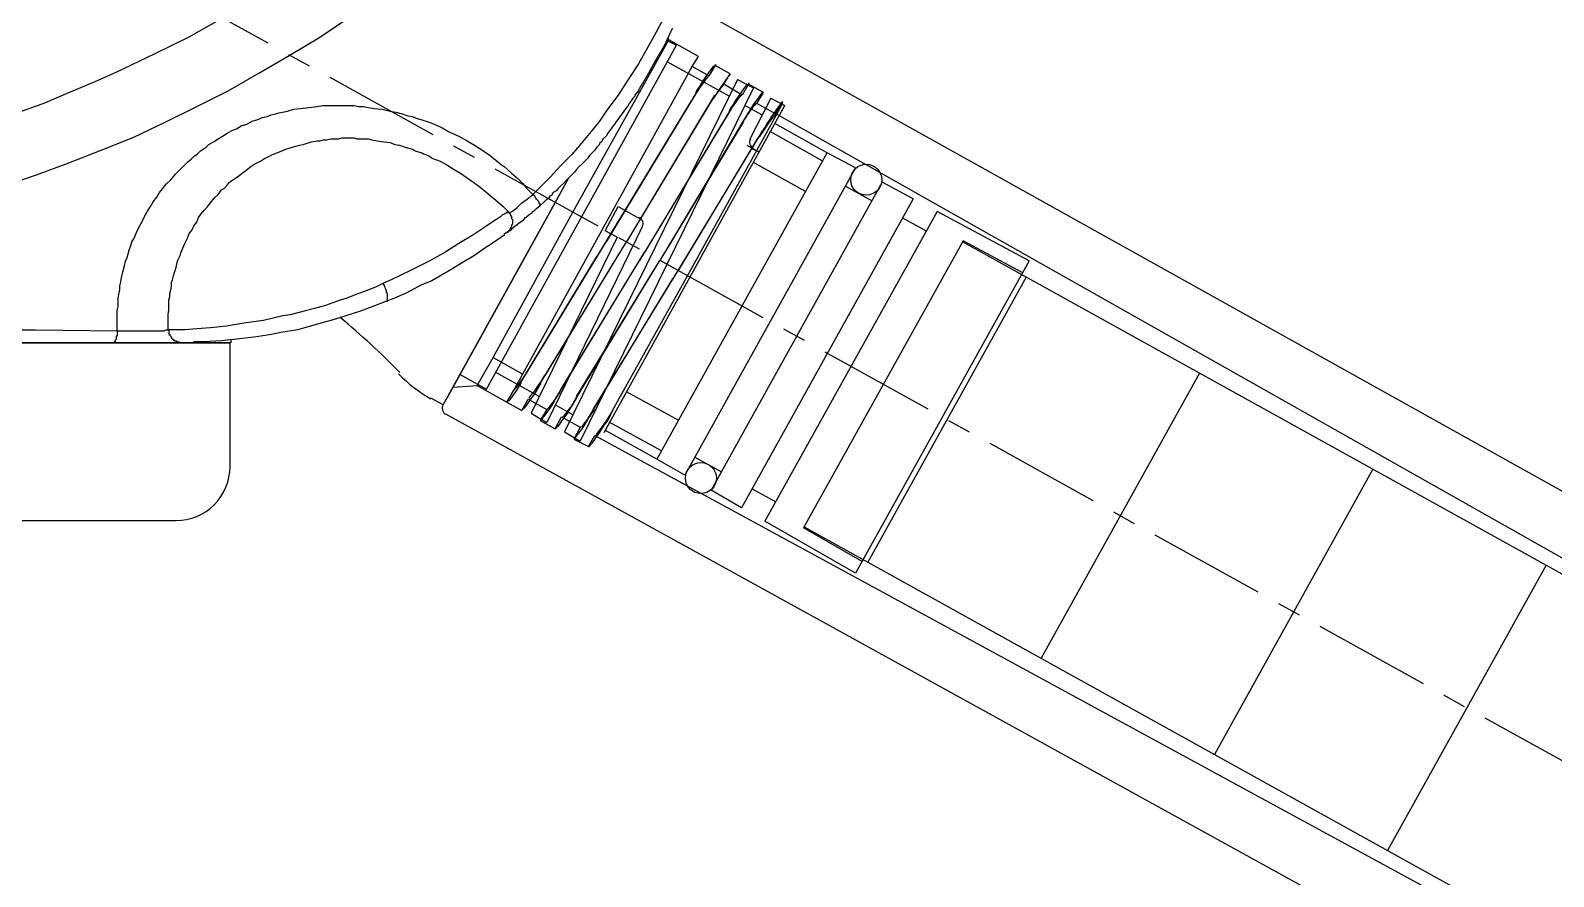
# Model space of a CAD drawing. Extents: x 2731 to 3325, y 756 to 1176.
# Drawn here: x 3014.5 to 3127.5, y 1051 to 1113.7 of the extents above; entities that cross this region are included whole.
import ezdxf

# ---------------------------------------------------------------- set-up
doc = ezdxf.new("R2010")
doc.units = 0
doc.header["$LTSCALE"] = 7
doc.header["$MEASUREMENT"] = 0
doc.linetypes.add('CENTER', pattern=[2, 1.25, -0.25, 0.25, -0.25])
doc.layers.get('0').update_dxf_attribs({"color": 2, "linetype": 'CONTINUOUS'})
for name, color, linetype in [('CENTER', 1, 'CENTER'), ('D', 2, 'CONTINUOUS'), ('Layer 1', 7, 'CONTINUOUS')]:
    doc.layers.add(name, color=color, linetype=linetype)

msp = doc.modelspace()

# ---------------------------------------------------------------- linework, layer by layer
at = {"color": 7, "linetype": 'Continuous'}
for p, q in [((3069.64, 1107.63), (3195.72, 1036.41)), ((3073.56, 1104.66), (3069.71, 1106.8)), ((3073.22, 1104.05), (3069.38, 1106.21)), ((3073.59, 1104.65), (3060.96, 1081.92)), ((3075.71, 1103.51), (3073.56, 1104.66)), ((3075.71, 1103.51), (3063.04, 1080.73)), ((3068.11, 1103.94), (3071.97, 1101.78)), ((3077.69, 1102.45), (3064.99, 1079.61)), ((3074.96, 1102.17), (3076.93, 1101.08)), ((3079.99, 1101.22), (3077.69, 1102.45)), ((3079.99, 1101.22), (3067.25, 1078.31)), ((3081.75, 1100.28), (3068.98, 1077.32)), ((3079.2, 1099.82), (3080.95, 1098.85)), ((3088.58, 1096.62), (3081.75, 1100.28)), ((3083.69, 1098.11), (3071.85, 1076.83)), ((3191.23, 1038.42), (3083.65, 1098.04)), ((3088.11, 1095.74), (3083.69, 1098.11)), ((3088.58, 1096.62), (3075.7, 1073.46)), ((3088.37, 1095.42), (3076.61, 1074.27)), ((3101.23, 1088.3), (3089.47, 1067.15)), ((3058.68, 1086.93), (3062.56, 1084.81)), ((3060.96, 1081.92), (3057.14, 1084.04)), ((3061.3, 1082.53), (3057.43, 1084.65)), ((3056.37, 1083.68), (3183.58, 1014.51)), ((3063.04, 1080.73), (3060.96, 1081.92)), ((3063.78, 1082.07), (3065.75, 1080.98)), ((3114.09, 1081.17), (3102.33, 1060.02)), ((3067.25, 1078.31), (3064.99, 1079.61)), ((3068.03, 1079.72), (3069.78, 1078.75)), ((3075.7, 1073.46), (3068.98, 1077.32)), ((3076.2, 1074.33), (3071.85, 1076.83)), ((3071.89, 1076.89), (3179.47, 1017.27)), ((3126.95, 1074.05), (3115.18, 1052.9))]:
    msp.add_line(p, q, dxfattribs=at)
for points in [[(3062.99, 1115.86), (3200.96, 1038.94, -0.412741), (3201.16, 1038.26), (3197.44, 1031.52)], [(2970.68, 1090.55), (2970.68, 1081.36, 0.414214), (2974.68, 1077.36), (3025.29, 1077.36, 0.414214), (3029.29, 1081.36), (3029.29, 1090.55)], [(3188.65, 1015.58), (3184.91, 1008.91, -0.411929), (3184.23, 1008.72), (3045.3, 1085.26)]]:
    msp.add_lwpolyline(points, format="xyb", dxfattribs=at)
for points in [[(3012.46, 1102.16), (3014.93, 1102.99), (3017.34, 1103.88), (3019.74, 1104.84), (3022.15, 1105.8), (3024.48, 1106.9), (3026.82, 1108.07), (3029.16, 1109.24), (3031.42, 1110.55), (3033.69, 1111.85), (3035.89, 1113.16), (3038.02, 1114.6)], [(3012.53, 1107.38), (3012.53, 1107.32), (3012.59, 1107.32), (3012.66, 1107.32), (3012.73, 1107.32), (3015.55, 1108.35), (3017.34, 1109.1), (3019.12, 1109.86), (3020.84, 1110.61), (3023.73, 1111.99), (3026.27, 1113.23), (3028.67, 1114.6), (3029.29, 1114.94)], [(3062, 1113.64), (3061.52, 1112.61), (3060.83, 1111.44), (3060.35, 1110.55), (3059.87, 1109.72), (3059.73, 1109.52)], [(3062.14, 1113.84), (3062.07, 1113.78), (3062, 1113.64)], [(3059.32, 1108.83), (3059.18, 1108.69), (3059.05, 1108.48)], [(3059.18, 1108.69), (3059.18, 1108.69)], [(3059.6, 1109.24), (3059.32, 1108.9)], [(3059.32, 1108.9), (3059.32, 1108.83)], [(3059.67, 1109.38), (3059.6, 1109.31)], [(3059.6, 1109.31), (3059.6, 1109.24)], [(3059.73, 1109.52), (3059.67, 1109.38)], [(3059.87, 1109.72), (3059.87, 1109.72)], [(3058.91, 1108.28), (3058.84, 1108.14), (3058.7, 1108), (3057.88, 1106.83), (3057.33, 1106.08)], [(3058.7, 1108), (3058.7, 1108)], [(3058.84, 1108.14), (3058.84, 1108.14)], [(3058.98, 1108.35), (3058.91, 1108.28)], [(3059.05, 1108.48), (3058.98, 1108.42)], [(3058.98, 1108.42), (3058.98, 1108.35)], [(3056.71, 1105.25), (3056.5, 1105.05), (3056.37, 1104.84), (3056.16, 1104.64), (3055.96, 1104.43), (3055.82, 1104.22), (3055.61, 1104.02), (3055.41, 1103.81), (3055.2, 1103.61), (3054.99, 1103.4), (3054.86, 1103.19)], [(3057.33, 1106.08), (3057.19, 1105.87), (3056.99, 1105.67), (3056.85, 1105.46), (3056.71, 1105.32)], [(3056.71, 1105.32), (3056.71, 1105.25)], [(3056.85, 1105.46), (3056.85, 1105.46)], [(3056.99, 1105.67), (3056.99, 1105.67)], [(3057.19, 1105.87), (3057.19, 1105.87)], [(3055.82, 1104.22), (3055.82, 1104.22)], [(3055.96, 1104.43), (3055.96, 1104.43)], [(3056.16, 1104.64), (3056.16, 1104.64)], [(3056.37, 1104.84), (3056.37, 1104.84)], [(3056.5, 1105.05), (3056.5, 1105.05)], [(3054.65, 1102.99), (3054.44, 1102.78), (3054.24, 1102.57), (3054.03, 1102.37), (3053.82, 1102.16), (3053.62, 1101.96), (3053.48, 1101.82), (3053.27, 1101.68), (3053.14, 1101.48)], [(3054.86, 1103.19), (3054.65, 1102.99)], [(3054.65, 1102.99), (3054.65, 1102.99)], [(3054.65, 1102.99), (3054.65, 1102.99)], [(3054.99, 1103.4), (3054.99, 1103.4)], [(3055.2, 1103.61), (3055.2, 1103.61)], [(3055.41, 1103.81), (3055.41, 1103.81)], [(3055.61, 1104.02), (3055.61, 1104.02)], [(3045.1, 1085.94), (3054.4, 1102.73)], [(3053.41, 1100.93), (3054.44, 1102.78)], [(3053.62, 1101.96), (3053.62, 1101.96)], [(3053.82, 1102.16), (3053.82, 1102.16)], [(3054.03, 1102.37), (3054.03, 1102.37)], [(3054.24, 1102.57), (3054.24, 1102.57)], [(3054.44, 1102.78), (3054.44, 1102.78)], [(3045.85, 1087.25), (3053.41, 1100.93)], [(3051.69, 1100.24), (3051.9, 1100.38), (3052.04, 1100.51), (3052.31, 1100.72)], [(3052.52, 1100.93), (3052.31, 1100.72)], [(3052.79, 1101.2), (3052.66, 1101.06), (3052.52, 1100.93)], [(3052.66, 1101.06), (3052.66, 1101.06)], [(3052.86, 1101.2), (3052.79, 1101.2)], [(3053, 1101.34), (3052.86, 1101.2)], [(3053.14, 1101.48), (3053, 1101.41)], [(3053, 1101.41), (3053, 1101.34)], [(3053.27, 1101.68), (3053.27, 1101.68)], [(3053.48, 1101.82), (3053.48, 1101.82)], [(3050.6, 1099.28), (3050.73, 1099.41), (3051.08, 1099.69), (3051.21, 1099.83), (3051.56, 1100.1), (3051.69, 1100.17)], [(3051.08, 1099.69), (3051.08, 1099.69)], [(3051.21, 1099.83), (3051.21, 1099.83)], [(3051.56, 1100.1), (3051.56, 1100.1)], [(3051.69, 1100.24), (3051.69, 1100.17)], [(3051.9, 1100.38), (3051.9, 1100.38)], [(3052.04, 1100.51), (3052.04, 1100.51)], [(3049.63, 1098.52), (3048.81, 1097.97), (3048.19, 1097.56), (3047.43, 1097.01), (3046.4, 1096.39), (3045.44, 1095.84), (3044.27, 1095.15), (3043.45, 1094.81), (3042.42, 1094.26), (3041.32, 1093.78), (3040.91, 1093.64)], [(3049.84, 1098.73), (3049.63, 1098.59)], [(3049.63, 1098.59), (3049.63, 1098.59)], [(3049.63, 1098.59), (3049.63, 1098.52)], [(3049.63, 1098.59), (3049.63, 1098.59)], [(3049.7, 1098.59), (3049.7, 1098.59)], [(3049.84, 1098.73), (3049.91, 1098.79)], [(3049.84, 1098.73), (3049.84, 1098.73)], [(3049.84, 1098.73), (3049.84, 1098.73)], [(3049.84, 1098.73), (3049.84, 1098.73)], [(3050.11, 1098.93), (3050.05, 1098.86), (3049.98, 1098.86), (3049.98, 1098.79), (3049.91, 1098.79)], [(3049.91, 1098.79), (3049.91, 1098.79)], [(3049.91, 1098.79), (3049.91, 1098.79)], [(3049.98, 1098.86), (3049.98, 1098.86)], [(3049.98, 1098.79), (3049.98, 1098.79)], [(3050.05, 1098.86), (3050.05, 1098.86)], [(3050.11, 1098.93), (3050.11, 1098.93)], [(3050.11, 1098.93), (3050.18, 1098.93)], [(3050.11, 1098.93), (3050.11, 1098.93)], [(3050.18, 1099), (3050.46, 1099.21), (3050.53, 1099.28)], [(3050.18, 1099), (3050.18, 1098.93)], [(3050.46, 1099.21), (3050.46, 1099.21)], [(3050.6, 1099.28), (3050.53, 1099.28)], [(3050.73, 1099.41), (3050.73, 1099.41)], [(3040.91, 1093.64), (3039.88, 1093.23), (3038.98, 1092.89), (3037.88, 1092.54), (3036.78, 1092.2), (3036.03, 1091.99), (3035.27, 1091.79), (3034.31, 1091.51), (3033.07, 1091.3), (3032.38, 1091.17), (3031.08, 1090.96), (3029.77, 1090.82), (3028.67, 1090.69), (3027.37, 1090.62)], [(2970.68, 1090.55), (3029.29, 1090.55)], [(3020.63, 1090.55), (3014.66, 1090.55)], [(3020.63, 1090.55), (3025.58, 1090.55), (3025.65, 1090.55)], [(3025.99, 1090.55), (3025.93, 1090.55)], [(3026.13, 1090.55), (3025.99, 1090.55)], [(3026.2, 1090.55), (3026.13, 1090.55)], [(3026.41, 1090.55), (3026.2, 1090.55)], [(3026.48, 1090.55), (3026.41, 1090.55)], [(3026.54, 1090.55), (3026.48, 1090.55)], [(3026.75, 1090.62), (3026.68, 1090.62), (3026.61, 1090.62), (3026.54, 1090.55)], [(3026.61, 1090.62), (3026.61, 1090.62)], [(3026.68, 1090.62), (3026.68, 1090.62)], [(3027.3, 1090.62), (3027.23, 1090.62), (3026.75, 1090.62)], [(3027.23, 1090.62), (3027.23, 1090.62)], [(3027.37, 1090.62), (3027.3, 1090.62)], [(3045.1, 1085.94), (3045.85, 1087.25), (3047.64, 1087.39), (3048.81, 1089.45)], [(3045.1, 1085.94), (3044.2, 1086.43)]]:
    msp.add_lwpolyline(points, dxfattribs=at)
for centre in [(3076.5, 1102.64), (3064.23, 1080.51)]:
    msp.add_circle(centre, 1.15, dxfattribs=at)
for points in [[(3041.88, 1088.34), (3040.49, 1089.78), (3039.02, 1091.14), (3037.47, 1092.41)], [(3029.35, 1090.77), (3029.34, 1090.7), (3029.34, 1090.62), (3029.34, 1090.54)], [(3041.8, 1088.24), (3042.51, 1087.51), (3043.32, 1086.88), (3044.2, 1086.39)], [(3045.09, 1085.95), (3044.96, 1085.71), (3045.05, 1085.39), (3045.29, 1085.25)]]:
    msp.add_open_spline(points, degree=3, dxfattribs=at)
msp.add_open_spline([(2970.68, 1090.55), (2970.68, 1090.55), (3029.29, 1090.55), (3029.29, 1090.55), (3029.29, 1090.55), (2970.68, 1090.55), (2970.68, 1090.55)], degree=3, knots=[0, 0, 0, 0, 1, 1, 1, 2, 2, 2, 2], dxfattribs=at)
at = {"layer": 'CENTER'}
msp.add_line((2999.95, 1130.6), (3237.3, 999.05), dxfattribs=at)
at = {"layer": 'D'}
msp.add_line((3011.63, 1091.51), (3014.86, 1091.51), dxfattribs=at)
for points in [[(3063.51, 1119.55), (3063.17, 1118.72), (3062.83, 1117.69), (3062.21, 1116.32), (3061.8, 1115.42), (3061.38, 1114.46), (3060.9, 1113.57), (3060.28, 1112.47), (3059.6, 1111.23), (3058.84, 1110.06), (3058.09, 1108.9), (3057.26, 1107.8), (3056.71, 1106.97), (3056.09, 1106.22), (3055.34, 1105.32), (3054.65, 1104.5), (3053.82, 1103.67), (3053.07, 1102.85), (3052.45, 1102.23), (3051.76, 1101.54)], [(3061.78, 1113.19), (3061.86, 1113.02)], [(3048.33, 1087.11), (3062.41, 1112.61)], [(3054.72, 1100.24), (3061.86, 1113.02)], [(3061.68, 1113), (3062.41, 1112.61)], [(3064.06, 1111.78), (3061.86, 1113.02)], [(3050.32, 1086.98), (3063.58, 1111.03)], [(3066.33, 1108.83), (3061.73, 1111.37)], [(3066.4, 1110.48), (3065.3, 1111.1), (3064.82, 1110.34), (3063.58, 1111.03), (3064.06, 1111.78)], [(3066.95, 1110.06), (3054.1, 1083.95)], [(3065.92, 1109.72), (3066.4, 1110.48)], [(3066.33, 1110.48), (3066.4, 1110.48)], [(3066.95, 1110.06), (3068.12, 1109.45)], [(3068.12, 1109.45), (3055.27, 1083.26)], [(3063.86, 1109.03), (3057.19, 1098.04)], [(3065.23, 1108.9), (3058.7, 1098.04)], [(3065.85, 1109.65), (3065.92, 1109.72)], [(3067.29, 1108.9), (3065.92, 1109.72)], [(3067.77, 1109.72), (3067.29, 1108.9)], [(3068.87, 1109.1), (3067.77, 1109.72)], [(3069.42, 1108.69), (3067.84, 1105.6)], [(3068.39, 1108.28), (3068.87, 1109.1)], [(3068.81, 1109.1), (3068.87, 1109.1)], [(3069.42, 1108.69), (3070.45, 1108.14)], [(3020.91, 1091.44), (3020.91, 1091.85), (3020.91, 1092.2), (3020.91, 1092.54), (3020.91, 1092.95), (3020.98, 1093.23), (3020.98, 1093.5), (3020.98, 1093.85), (3021.05, 1094.12), (3021.12, 1094.47), (3021.12, 1094.74), (3021.18, 1095.08), (3021.25, 1095.36), (3021.32, 1095.7), (3021.39, 1095.98), (3021.46, 1096.25), (3021.53, 1096.6), (3021.66, 1096.87), (3021.73, 1097.15), (3021.8, 1097.42), (3021.94, 1097.76), (3022.01, 1098.04), (3022.15, 1098.25), (3022.35, 1098.73), (3022.56, 1099.14), (3022.76, 1099.55), (3022.97, 1099.96), (3023.18, 1100.31), (3023.38, 1100.65), (3023.59, 1100.99), (3023.86, 1101.34), (3024.07, 1101.68), (3024.28, 1101.96), (3024.55, 1102.3), (3024.89, 1102.64), (3025.24, 1103.06), (3025.58, 1103.4), (3025.93, 1103.74), (3026.13, 1103.95), (3026.41, 1104.16), (3026.61, 1104.36), (3026.89, 1104.57), (3027.09, 1104.77), (3027.3, 1104.91), (3027.51, 1105.05), (3027.71, 1105.25), (3028.06, 1105.46), (3028.4, 1105.67), (3028.74, 1105.87), (3029.09, 1106.08), (3029.43, 1106.29), (3029.77, 1106.42), (3030.12, 1106.63), (3030.53, 1106.77), (3030.94, 1106.97), (3031.35, 1107.11), (3031.7, 1107.25), (3032.04, 1107.32), (3032.32, 1107.45), (3032.66, 1107.52), (3032.93, 1107.59), (3033.55, 1107.73), (3034.03, 1107.87), (3034.52, 1107.93), (3035.13, 1108), (3035.75, 1108.07), (3036.16, 1108.14), (3036.51, 1108.14), (3036.85, 1108.14), (3037.2, 1108.14), (3037.54, 1108.14), (3037.88, 1108.14), (3038.5, 1108.14), (3038.84, 1108.07), (3039.19, 1108.07), (3039.53, 1108), (3040.01, 1107.93), (3040.56, 1107.87), (3041.18, 1107.73), (3041.59, 1107.66), (3042.07, 1107.52), (3042.49, 1107.38), (3042.83, 1107.32), (3043.17, 1107.18), (3043.45, 1107.11), (3044.07, 1106.9), (3044.55, 1106.7), (3045.03, 1106.49), (3045.51, 1106.22), (3045.92, 1106.01), (3046.27, 1105.87), (3046.88, 1105.53), (3047.43, 1105.19), (3047.78, 1104.98), (3048.19, 1104.7), (3048.6, 1104.43), (3049.01, 1104.09), (3049.43, 1103.74), (3049.63, 1103.61), (3050.18, 1103.12), (3050.66, 1102.71), (3051.01, 1102.37), (3051.28, 1102.02), (3051.76, 1101.54)], [(3063.51, 1108.48), (3056.5, 1096.94)], [(3057.05, 1083.88), (3070.45, 1108.14)], [(3064.89, 1108.28), (3058.7, 1098.04)], [(3066.33, 1107.66), (3059.67, 1096.66)], [(3067.77, 1107.66), (3061.18, 1096.66)], [(3068.74, 1107.45), (3067.5, 1108.14)], [(3068.32, 1108.28), (3068.39, 1108.28)], [(3069.77, 1107.52), (3068.39, 1108.28)], [(3070.25, 1108.35), (3069.77, 1107.52)], [(3069.84, 1107.45), (3070.32, 1108.35)], [(3070.32, 1108.35), (3070.25, 1108.35)], [(3065.99, 1107.11), (3060.08, 1097.28)], [(3067.36, 1106.9), (3061.18, 1096.66)], [(3063.24, 1095.5), (3069.84, 1107.45)], [(3024.69, 1091.51), (3024.69, 1091.79), (3024.69, 1092.06), (3024.69, 1092.4), (3024.69, 1092.68), (3024.76, 1092.95), (3024.76, 1093.16), (3024.76, 1093.44), (3024.76, 1093.71), (3024.83, 1093.98), (3024.83, 1094.19), (3024.89, 1094.47), (3024.96, 1094.74), (3024.96, 1095.02), (3025.03, 1095.22), (3025.1, 1095.5), (3025.17, 1095.77), (3025.24, 1095.98), (3025.31, 1096.25), (3025.38, 1096.53), (3025.44, 1096.73), (3025.58, 1097.01), (3025.65, 1097.21), (3025.79, 1097.56), (3025.93, 1097.9), (3026.13, 1098.31), (3026.27, 1098.66), (3026.48, 1098.93), (3026.61, 1099.21), (3026.82, 1099.48), (3026.96, 1099.83), (3027.16, 1100.1), (3027.37, 1100.38), (3027.57, 1100.58), (3027.85, 1100.93), (3028.12, 1101.27), (3028.4, 1101.54), (3028.67, 1101.89), (3028.88, 1102.02), (3029.09, 1102.23), (3029.22, 1102.44), (3029.43, 1102.57), (3029.84, 1102.85), (3030.19, 1103.12), (3030.46, 1103.33), (3030.74, 1103.54), (3031.01, 1103.74), (3031.29, 1103.88), (3031.56, 1104.02), (3031.84, 1104.22), (3032.18, 1104.36), (3032.45, 1104.5), (3032.8, 1104.64), (3033.14, 1104.77), (3033.42, 1104.91), (3033.69, 1104.98), (3033.9, 1105.05), (3034.17, 1105.12), (3034.45, 1105.19), (3034.72, 1105.25), (3034.93, 1105.32), (3035.34, 1105.46), (3035.75, 1105.53), (3035.96, 1105.53), (3036.23, 1105.6), (3036.44, 1105.6), (3036.78, 1105.67), (3037.06, 1105.67), (3037.33, 1105.67), (3037.61, 1105.74), (3037.88, 1105.74), (3038.16, 1105.74), (3038.5, 1105.74), (3038.71, 1105.67), (3038.98, 1105.67), (3039.26, 1105.67), (3039.53, 1105.67), (3039.81, 1105.6), (3040.22, 1105.53), (3040.7, 1105.46), (3041.18, 1105.39), (3041.52, 1105.25), (3041.87, 1105.19), (3042.28, 1105.05), (3042.56, 1104.98), (3042.83, 1104.91), (3043.04, 1104.77), (3043.52, 1104.64), (3043.65, 1104.57)], [(3068.81, 1106.29), (3062.14, 1095.29)], [(3068.46, 1105.74), (3062.55, 1095.91)], [(3043.65, 1104.57), (3044, 1104.43), (3044.34, 1104.22), (3044.89, 1104.02), (3045.37, 1103.74), (3045.92, 1103.4), (3046.4, 1103.12), (3046.88, 1102.78), (3047.37, 1102.44), (3047.85, 1102.09), (3048.26, 1101.75), (3048.6, 1101.48), (3049.15, 1100.99), (3049.56, 1100.65), (3049.98, 1100.24)], [(3067.64, 1105.19), (3068.53, 1104.7)], [(3068.53, 1104.7), (3068.05, 1104.91)], [(3049.98, 1100.17), (3050.25, 1100.31), (3050.6, 1100.58), (3050.94, 1100.93), (3051.35, 1101.2), (3051.76, 1101.54)], [(3052.31, 1100.72), (3052.31, 1100.79), (3052.31, 1100.86), (3052.24, 1100.86), (3052.24, 1100.93), (3052.24, 1100.99), (3052.18, 1100.99), (3052.18, 1101.06), (3052.11, 1101.13), (3052.04, 1101.2), (3051.97, 1101.27), (3051.9, 1101.41), (3051.76, 1101.54)], [(3049.98, 1100.24), (3049.91, 1100.24), (3049.84, 1100.24), (3049.84, 1100.17), (3049.77, 1100.17), (3049.7, 1100.1), (3049.5, 1100.03), (3049.36, 1099.89), (3048.81, 1099.55), (3048.12, 1099.07), (3047.3, 1098.52), (3046.27, 1097.9), (3045.3, 1097.28), (3044.07, 1096.6), (3042.69, 1095.91), (3041.25, 1095.22), (3040.63, 1094.95)], [(3049.98, 1100.24), (3049.98, 1100.17), (3050.05, 1100.17), (3050.05, 1100.1), (3050.11, 1100.03), (3050.11, 1099.96), (3050.18, 1099.96), (3050.18, 1099.89), (3050.18, 1099.83), (3050.18, 1099.76), (3050.25, 1099.69), (3050.25, 1099.62), (3050.25, 1099.55), (3050.25, 1099.48), (3050.25, 1099.41), (3050.25, 1099.34), (3050.18, 1099.28), (3050.18, 1099.21), (3050.18, 1099.14), (3050.11, 1099.07), (3050.11, 1099), (3050.05, 1099), (3050.05, 1098.93), (3049.98, 1098.86), (3049.98, 1098.79), (3049.91, 1098.79), (3049.91, 1098.73), (3049.84, 1098.73)], [(3049.98, 1100.24), (3049.98, 1100.24)], [(3049.98, 1100.24), (3049.98, 1100.24)], [(3057.12, 1098.86), (3058.09, 1100.65), (3059.67, 1099.76)], [(3059.87, 1099.14), (3052.79, 1084.64)], [(3058.02, 1098.38), (3057.12, 1098.86)], [(3050.87, 1087.59), (3057.19, 1098.04)], [(3058.02, 1098.38), (3051.63, 1085.33)], [(3052.31, 1087.53), (3058.7, 1098.04)], [(3052.66, 1088.08), (3058.7, 1098.04)], [(3051.14, 1088.08), (3056.5, 1096.94)], [(3053.34, 1086.22), (3059.67, 1096.66)], [(3053.82, 1087.04), (3060.08, 1097.28)], [(3054.79, 1086.15), (3061.18, 1096.66)], [(3054.99, 1086.56), (3061.18, 1096.66)], [(3055.82, 1084.85), (3062.14, 1095.29)], [(3056.23, 1085.6), (3062.55, 1095.91)], [(3057.67, 1085.53), (3063.24, 1095.5)], [(3040.63, 1094.95), (3040.08, 1094.67), (3039.88, 1094.6), (3039.6, 1094.47), (3039.19, 1094.33), (3038.64, 1094.12), (3037.95, 1093.85), (3037.47, 1093.71), (3036.37, 1093.3), (3035.55, 1093.09), (3034.79, 1092.89), (3033.76, 1092.61), (3033.21, 1092.54), (3031.77, 1092.2), (3030.32, 1091.99), (3029.02, 1091.79), (3027.85, 1091.65), (3026.82, 1091.58), (3025.93, 1091.51), (3025.24, 1091.51), (3024.69, 1091.51), (3024.76, 1091.44), (3024.76, 1091.37), (3024.76, 1091.3), (3024.76, 1091.24), (3024.76, 1091.17), (3024.83, 1091.17), (3024.83, 1091.1), (3024.89, 1091.03), (3024.89, 1090.96), (3024.96, 1090.96), (3024.96, 1090.89), (3025.03, 1090.82), (3025.1, 1090.82), (3025.1, 1090.75), (3025.17, 1090.75), (3025.17, 1090.69), (3025.24, 1090.69), (3025.31, 1090.69), (3025.31, 1090.62), (3025.38, 1090.62), (3025.44, 1090.62), (3025.51, 1090.62), (3025.58, 1090.55), (3025.65, 1090.55), (3025.72, 1090.55), (3025.93, 1090.55)], [(3040.91, 1093.64), (3040.97, 1093.64), (3040.97, 1093.71), (3040.97, 1093.78), (3040.97, 1093.85), (3040.97, 1093.92), (3040.97, 1093.98), (3040.97, 1094.05), (3040.97, 1094.12), (3040.97, 1094.19), (3040.91, 1094.26), (3040.91, 1094.33), (3040.91, 1094.4), (3040.84, 1094.53), (3040.77, 1094.67), (3040.77, 1094.74), (3040.7, 1094.88), (3040.63, 1094.95)], [(3014.86, 1091.51), (3020.91, 1091.44), (3020.91, 1091.37), (3020.91, 1091.3), (3020.91, 1091.24), (3020.91, 1091.1), (3020.91, 1091.03), (3020.84, 1091.03), (3020.84, 1090.96), (3020.84, 1090.89), (3020.84, 1090.82), (3020.77, 1090.75), (3020.77, 1090.69), (3020.77, 1090.62), (3020.7, 1090.62), (3020.7, 1090.55), (3020.63, 1090.55)], [(3020.91, 1091.44), (3023.18, 1091.44), (3023.66, 1091.44), (3024.07, 1091.44), (3024.41, 1091.44), (3024.55, 1091.51), (3024.62, 1091.51), (3024.69, 1091.51)], [(3048.81, 1089.45), (3051.01, 1088.21)], [(3052.24, 1086.56), (3049.01, 1088.35)], [(3046.33, 1088.21), (3048.33, 1087.11)], [(3047.64, 1087.39), (3049.84, 1086.15)], [(3049.84, 1086.15), (3050.32, 1086.98)], [(3049.84, 1086.15), (3050.94, 1085.53), (3051.42, 1086.36), (3052.79, 1085.6)], [(3049.91, 1086.22), (3049.84, 1086.15)], [(3050.32, 1086.98), (3050.32, 1086.98)], [(3051.63, 1085.33), (3052.79, 1084.64)], [(3052.79, 1085.6), (3052.31, 1084.78)], [(3052.31, 1084.78), (3053.41, 1084.16), (3053.89, 1085.05)], [(3052.86, 1085.67), (3052.79, 1085.6)], [(3054.72, 1085.19), (3053.41, 1085.94)], [(3053.89, 1085.05), (3055.27, 1084.3), (3054.79, 1083.4), (3055.89, 1082.85)], [(3057.67, 1085.53), (3057.33, 1084.78)], [(3057.54, 1085.26), (3057.67, 1085.53)], [(3052.38, 1084.85), (3052.31, 1084.78)], [(3054.1, 1083.95), (3055.27, 1083.26)], [(3055.34, 1084.3), (3055.27, 1084.3)], [(3057.12, 1084.5), (3057.33, 1084.78)], [(3054.86, 1083.47), (3054.79, 1083.4)], [(3055.89, 1082.85), (3056.37, 1083.68)]]:
    msp.add_lwpolyline(points, dxfattribs=at)
for points in [[(3065.17, 1111.09), (3064.69, 1110.45), (3064.23, 1109.78), (3063.83, 1109.09)], [(3065.33, 1111.16), (3065.29, 1111.16), (3065.25, 1111.14), (3065.24, 1111.1)], [(3064.75, 1110.28), (3064.3, 1109.71), (3063.89, 1109.12), (3063.52, 1108.49)], [(3064.86, 1110.34), (3064.82, 1110.34), (3064.77, 1110.32), (3064.76, 1110.27)], [(3066.41, 1110.47), (3066, 1109.98), (3065.64, 1109.45), (3065.32, 1108.9)], [(3067.81, 1109.79), (3067.77, 1109.79), (3067.73, 1109.76), (3067.71, 1109.72)], [(3065.9, 1109.69), (3065.53, 1109.25), (3065.2, 1108.79), (3064.91, 1108.3)], [(3067.21, 1108.92), (3066.77, 1108.37), (3066.38, 1107.79), (3066.02, 1107.18)], [(3067.65, 1109.71), (3067.16, 1109.07), (3066.71, 1108.41), (3066.3, 1107.71)], [(3067.34, 1108.96), (3067.29, 1108.97), (3067.25, 1108.94), (3067.23, 1108.9)], [(3068.8, 1109.12), (3068.43, 1108.66), (3068.09, 1108.18), (3067.78, 1107.67)], [(3068.33, 1108.32), (3067.97, 1107.88), (3067.65, 1107.42), (3067.36, 1106.94)], [(3069.74, 1107.5), (3069.31, 1106.95), (3068.91, 1106.38), (3068.55, 1105.77)], [(3070.18, 1108.3), (3069.69, 1107.66), (3069.24, 1107), (3068.83, 1106.31)], [(3069.81, 1107.59), (3069.77, 1107.6), (3069.72, 1107.57), (3069.7, 1107.52)], [(3070.28, 1108.42), (3070.24, 1108.42), (3070.2, 1108.39), (3070.19, 1108.35)], [(3067.9, 1105.65), (3067.77, 1105.41), (3067.87, 1105.11), (3068.11, 1104.98)], [(3059.89, 1099.15), (3060.01, 1099.4), (3059.92, 1099.7), (3059.68, 1099.83)], [(3049.96, 1086.21), (3050.32, 1086.65), (3050.64, 1087.11), (3050.93, 1087.6)], [(3050.35, 1087.01), (3050.64, 1087.34), (3050.9, 1087.69), (3051.12, 1088.07)], [(3051.11, 1085.67), (3051.57, 1086.27), (3052, 1086.89), (3052.38, 1087.54)], [(3051.49, 1086.46), (3051.91, 1086.98), (3052.29, 1087.53), (3052.63, 1088.1)], [(3051.44, 1086.36), (3051.49, 1086.35), (3051.53, 1086.38), (3051.55, 1086.42)], [(3052.41, 1084.86), (3052.77, 1085.29), (3053.09, 1085.75), (3053.38, 1086.23)], [(3052.91, 1085.68), (3053.26, 1086.11), (3053.59, 1086.57), (3053.87, 1087.05)], [(3053.58, 1084.29), (3054.04, 1084.89), (3054.47, 1085.52), (3054.85, 1086.17)], [(3054.05, 1085.09), (3054.43, 1085.55), (3054.77, 1086.05), (3055.08, 1086.56)], [(3050.97, 1085.6), (3051.02, 1085.6), (3051.05, 1085.63), (3051.07, 1085.67)], [(3053.92, 1085.05), (3053.97, 1085.05), (3054, 1085.07), (3054.02, 1085.11)], [(3055.39, 1084.31), (3055.74, 1084.72), (3056.05, 1085.16), (3056.33, 1085.62)], [(3056.5, 1083.77), (3056.88, 1084.25), (3057.23, 1084.75), (3057.54, 1085.27)], [(3053.45, 1084.23), (3053.49, 1084.23), (3053.53, 1084.25), (3053.54, 1084.29)], [(3054.88, 1083.48), (3055.24, 1083.91), (3055.57, 1084.37), (3055.85, 1084.86)], [(3056, 1082.92), (3056.41, 1083.43), (3056.78, 1083.97), (3057.11, 1084.53)], [(3055.91, 1082.85), (3055.95, 1082.85), (3056, 1082.87), (3056.02, 1082.92)], [(3056.39, 1083.68), (3056.44, 1083.67), (3056.48, 1083.7), (3056.5, 1083.74)]]:
    msp.add_open_spline(points, degree=3, dxfattribs=at)
at = {"layer": 'Layer 1', "color": 7, "lineweight": 25}
for points in [[(3052.31, 1100.72), (3052.31, 1100.72)], [(3048.81, 1089.45), (3054.72, 1100.24)], [(3055.34, 1099.89), (3055.34, 1099.89)], [(3040.91, 1093.64), (3040.91, 1093.64)]]:
    msp.add_lwpolyline(points, dxfattribs=at)

doc.saveas('drawing.dxf')
